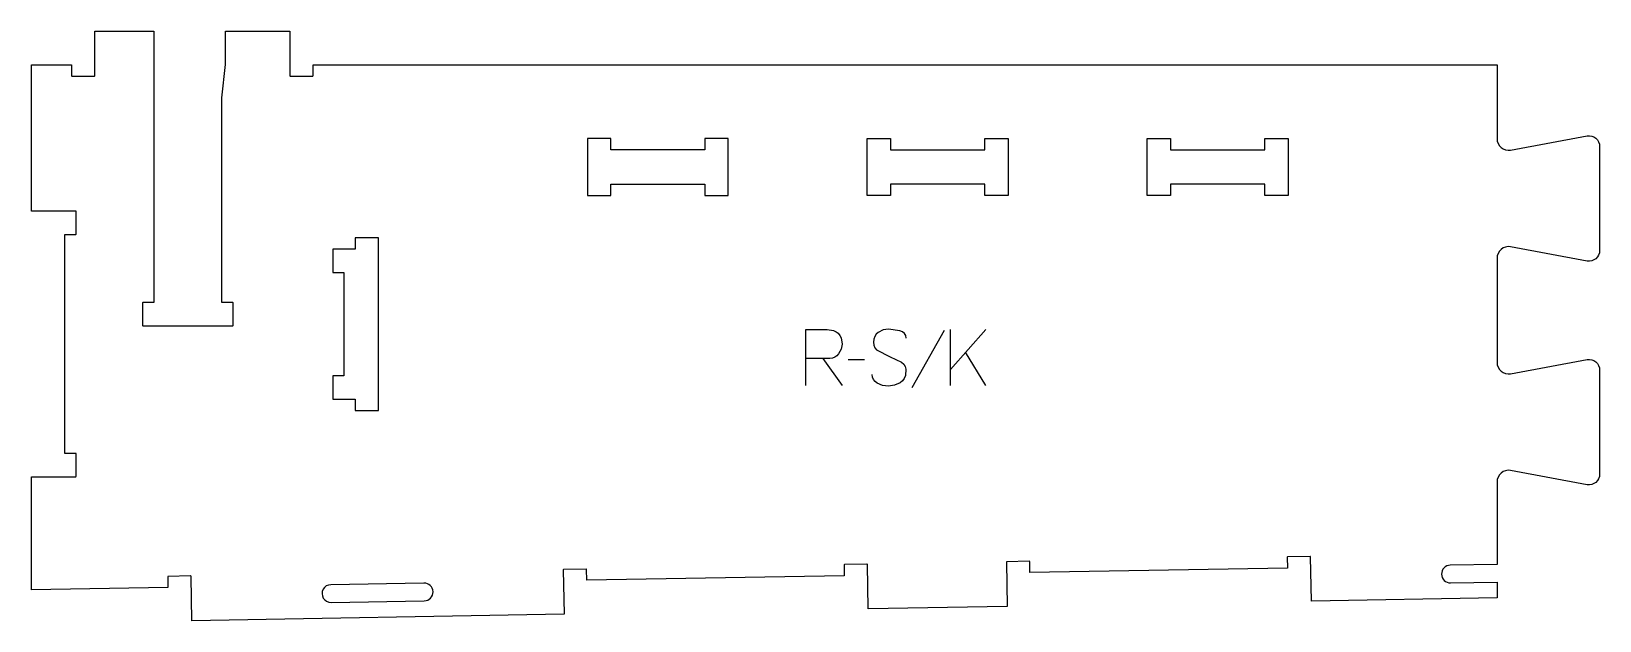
# Model space of a CAD drawing. Header units: millimetres. Extents: x -412 to 428, y -156 to 160.
import ezdxf

# ---------------------------------------------------------------- set-up
doc = ezdxf.new("R2010")
doc.units = ezdxf.units.MM
for name, color, linetype, true_color in [('1_ANYTOOL_1MMDEEP_LABELS_S', 2, 'Continuous', 0xffff00), ('3_ANYTOOL_CUTTHROUGH_INSID', 4, 'Continuous', 0x00ffff), ('4_ANYTOOL_CUTTHROUGH_OUTSI', 5, 'Continuous', 0x0000ff)]:
    doc.layers.add(name, color=color, linetype=linetype, true_color=true_color)

msp = doc.modelspace()

# ---------------------------------------------------------------- linework, layer by layer
at = {"layer": '1_ANYTOOL_1MMDEEP_LABELS_S'}
for p, q in [((80.44, -30), (80.44, 0)), ((80.44, -21.39), (99.39, 0)), ((77.01, -0.47), (59.83, -31.24)), ((12, -15.56), (22.46, -30.04)), ((34.46, -16.11), (25.67, -16.2)), ((99.39, -30), (88.59, -12.17))]:
    msp.add_line(p, q, dxfattribs=at)
for points in [[(3, -30), (3, 0), (14.36, 0), (17.84, -0.49), (19.21, -1.1), (20.34, -1.96), (21.21, -3.06), (21.83, -4.41), (22.33, -7.84), (21.88, -10.55), (20.53, -13.03), (19.57, -14.07), (18.46, -14.82), (17.19, -15.29), (15.77, -15.47), (14.01, -15.56), (12, -15.56), (3.04, -15.56)], [(56.7, -4.59), (56.49, -3.2), (55.87, -2.07), (54.84, -1.2), (53.4, -0.6), (47.31, 0.34), (44.35, -0.12), (41.7, -1.5), (40.61, -2.5), (39.84, -3.7), (39.37, -5.09), (39.21, -6.69), (39.39, -8.3), (39.92, -9.69), (40.81, -10.83), (48.21, -14.57), (54.26, -17.49), (55.42, -18.47), (56.21, -19.7), (56.62, -21.19), (56.35, -24.67), (55.71, -26.19), (54.76, -27.46), (53.49, -28.5), (50.5, -29.86), (47.27, -30.34), (44.11, -29.98), (41.23, -28.8), (40.03, -27.91), (39.17, -26.84), (38.66, -25.58), (38.49, -24.13)]]:
    msp.add_lwpolyline(points, dxfattribs=at)
at = {"layer": '3_ANYTOOL_CUTTHROUGH_INSID'}
for points in [[(-51.12, 78.05), (-51.12, 72.05), (-38.62, 72.05), (-38.62, 102.55), (-51.12, 102.55), (-51.12, 96.55), (-101.62, 96.55), (-101.62, 102.55), (-114.12, 102.55), (-114.12, 72.05), (-101.62, 72.05), (-101.62, 78.05)], [(48.38, 78.05), (48.38, 72.05), (35.88, 72.05), (35.88, 102.55), (48.38, 102.55), (48.38, 96.55), (98.88, 96.55), (98.88, 102.55), (111.38, 102.55), (111.38, 72.05), (98.88, 72.05), (98.88, 78.05)], [(198.38, 78.05), (198.38, 72.05), (185.88, 72.05), (185.88, 102.55), (198.38, 102.55), (198.38, 96.55), (248.88, 96.55), (248.88, 102.55), (261.38, 102.55), (261.38, 72.05), (248.88, 72.05), (248.88, 78.05)], [(-238.62, -43.31), (-226.12, -43.31), (-226.12, 49.19), (-238.62, 49.19), (-238.62, 43.19), (-250.62, 43.19), (-250.62, 30.69), (-244.62, 30.69), (-244.62, -24.81), (-250.62, -24.81), (-250.62, -37.31), (-238.62, -37.31)]]:
    msp.add_lwpolyline(points, close=True, dxfattribs=at)
msp.add_lwpolyline([(-201.7, -135.97), (-251.69, -136.84, 1), (-251.53, -146.34), (-201.53, -145.46, 1)], format="xyb", close=True, dxfattribs=at)
at = {"layer": '4_ANYTOOL_CUTTHROUGH_OUTSI'}
msp.add_lwpolyline([(-126.65, -152.66), (-326.12, -156.14), (-326.53, -132.39, 0.414214), (-326.78, -132.15), (-338.78, -132.36, 0.414214), (-339.03, -132.61), (-338.93, -138.36), (-412.12, -139.64), (-412.12, -78.89), (-388.37, -78.89, 0.414214), (-388.12, -78.64), (-388.12, -66.64, 0.414214), (-388.37, -66.39), (-394.12, -66.39), (-394.12, 51.11), (-388.37, 51.11, 0.414214), (-388.12, 51.36), (-388.12, 63.36, 0.414214), (-388.37, 63.61), (-412.12, 63.61), (-412.12, 142.05), (-390.62, 142.05), (-390.62, 136.3, 0.414214), (-390.37, 136.05), (-378.37, 136.05, 0.414214), (-378.12, 136.3), (-378.12, 160.05), (-346.54, 160.05), (-346.54, 14.55), (-352.29, 14.55, 0.414214), (-352.54, 14.3), (-352.54, 2.3, 0.414214), (-352.29, 2.05), (-304.29, 2.05, 0.414214), (-304.04, 2.3), (-304.04, 14.3, 0.414214), (-304.29, 14.55), (-310.04, 14.55), (-310.04, 124.28), (-308.13, 142.27, 0.026456), (-308.12, 142.3), (-308.12, 160.05), (-273.62, 160.05), (-273.62, 136.3, 0.414214), (-273.37, 136.05), (-261.37, 136.05, 0.414214), (-261.12, 136.3), (-261.12, 142.05), (373.38, 142.05), (373.38, 102.46, 0.463453), (380.65, 96.3, 0.004924), (380.66, 96.3), (421.68, 103.97, -0.46319), (428.38, 98.3), (428.38, 42.46, -0.463456), (421.68, 36.79), (380.66, 44.46, 0.004924), (380.65, 44.46, 0.463455), (373.38, 38.3), (373.38, -17.54, 0.463455), (380.65, -23.7, 0.004924), (380.66, -23.7), (421.68, -16.03, -0.46319), (428.38, -21.7), (428.38, -77.54, -0.463456), (421.68, -83.21), (380.66, -75.54, 0.004924), (380.65, -75.54, 0.463454), (373.38, -81.7), (373.37, -125.93), (348.31, -126.35, 1), (348.47, -135.85), (373.37, -135.43), (373.37, -143.93), (273.88, -145.67), (273.48, -121.93, 0.414214), (273.22, -121.68), (261.22, -121.88, 0.414214), (260.98, -122.14), (261.08, -127.89), (123.06, -130.3), (122.96, -124.55, 0.414214), (122.7, -124.3), (110.7, -124.51, 0.414214), (110.46, -124.77), (110.87, -148.51), (36.38, -149.81), (35.97, -126.07, 0.414214), (35.71, -125.82), (23.72, -126.03, 0.414214), (23.47, -126.28), (23.57, -132.03), (-114.46, -134.44), (-114.56, -128.69, 0.414214), (-114.81, -128.45), (-126.81, -128.66, 0.414214), (-127.06, -128.91)], format="xyb", close=True, dxfattribs=at)

doc.saveas('drawing.dxf')
